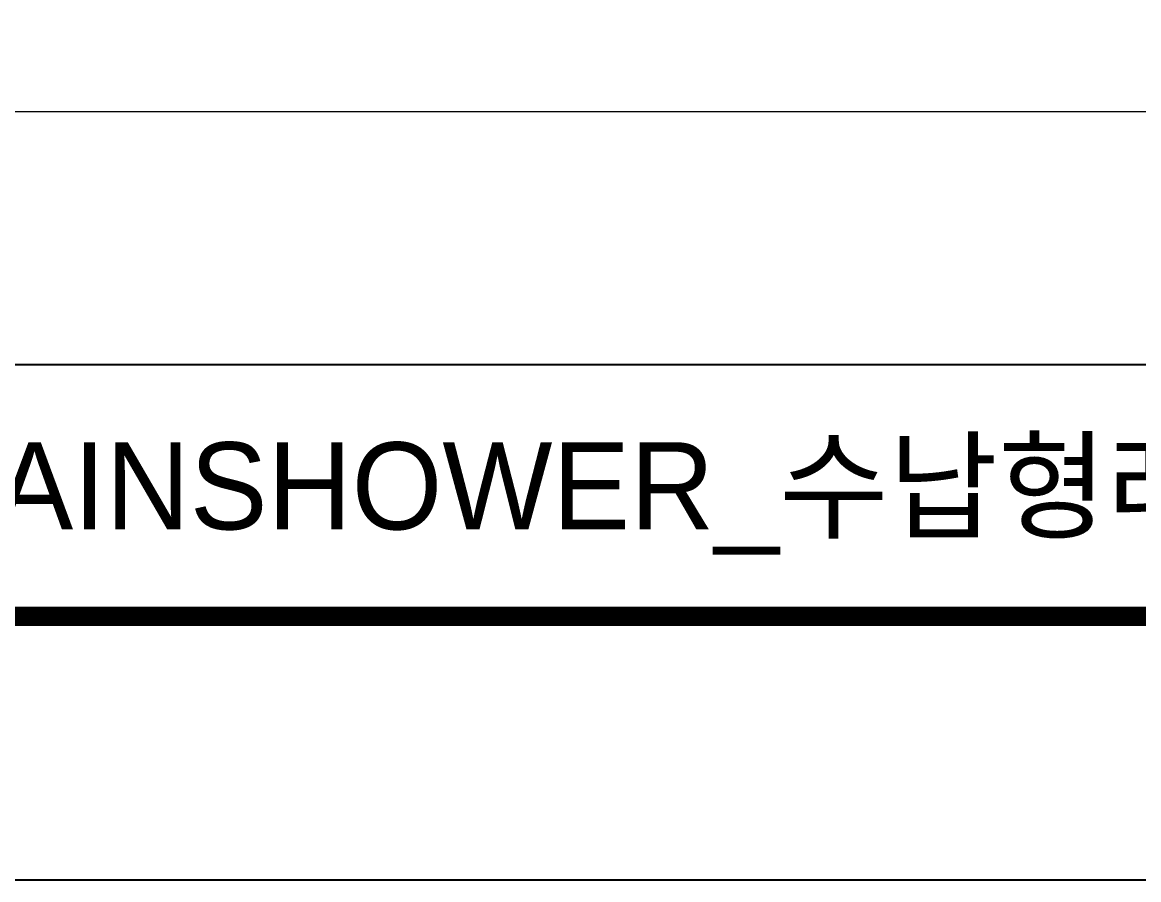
# Model space of a CAD drawing. Extents: x 0 to 3160, y 0 to 2315.
# Drawn here: x 1095.9 to 1515.9, y 0 to 322.7 of the extents above; entities that cross this region are included whole.
import ezdxf

# ---------------------------------------------------------------- set-up
doc = ezdxf.new("R2010")
doc.units = 0
doc.header["$LTSCALE"] = 10
doc.header["$MEASUREMENT"] = 0
doc.layers.get('0').update_dxf_attribs({"linetype": 'CONTINUOUS'})
doc.layers.add('치수선', color=7, linetype='CONTINUOUS', lineweight=20)
doc.styles.add('Daelim Dimension', font='')
doc.styles.get('Daelim Dimension').set_extended_font_data('나눔고딕')

msp = doc.modelspace()

# ---------------------------------------------------------------- linework, layer by layer
at = {"color": 5}
msp.add_line((50.81, 193.97), (2594.86, 193.97), dxfattribs=at)
at = {"ltscale": 0.5}
msp.add_lwpolyline([(0, 0), (3159.52, 0), (3159.52, 2315.04), (0, 2315.04)], close=True, dxfattribs=at)
at = {"color": 5, "linetype": 'ByBlock', "lineweight": 200, "const_width": 7.28}
msp.add_lwpolyline([(50.81, 99.13), (3108.41, 99.13), (3108.41, 2261.29), (50.81, 2261.29)], close=True, dxfattribs=at)
at = {"layer": '치수선'}
msp.add_line((2135.8, 289.09), (655.96, 289.09), dxfattribs=at)

# ---------------------------------------------------------------- texts
at = {"color": 2, "insert": (618.03, 164.63), "char_height": 32.7922, "width": 1690.8269, "attachment_point": 1, "style": 'Daelim Dimension'}
msp.add_mtext('{\\fPretendard Variable SemiBold|b0|i0|c129|p2;대림바스(주)} 레인샤워_RAINSHOWER_수납형레인샤워수전_DL B9010', dxfattribs=at)

doc.saveas('drawing.dxf')
